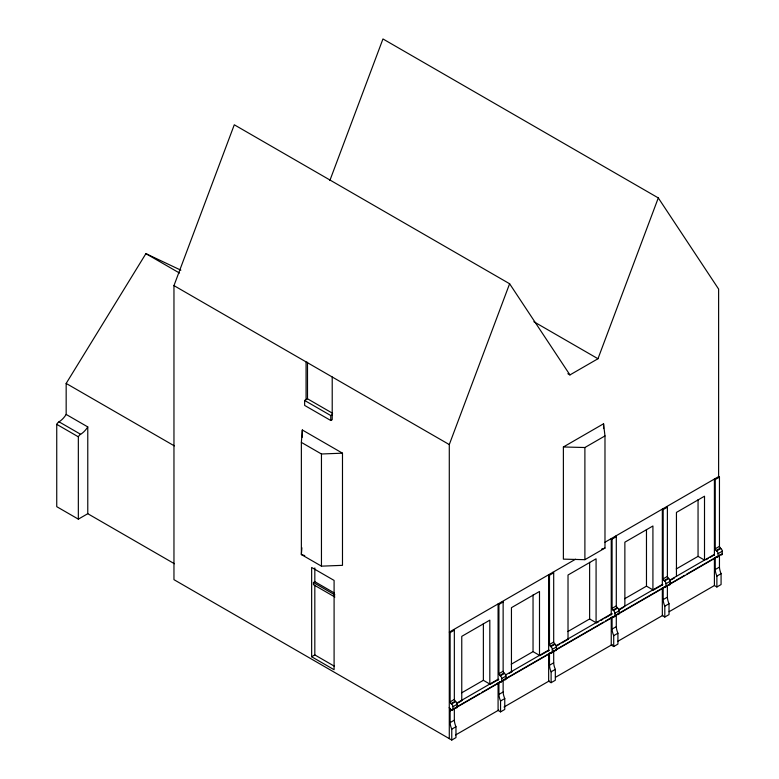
<?xml version="1.0" encoding="UTF-8"?>
<svg xmlns="http://www.w3.org/2000/svg" width="779" height="779" viewBox="0 0 779 779"><rect width="100%" height="100%" fill="white"/><g stroke="black" fill="none" stroke-linecap="round" stroke-linejoin="round"><path stroke-width="1.17" d="M301.366 442.394L302.31 429.979L342.487 453.174L342.487 565.34L321.454 566.158L301.366 554.56L301.366 442.394L321.454 453.991L342.487 453.174M301.882 547.783L301.366 554.56L304.764 555.593M454.342 708.491L454.342 720.166A13.603 7.848 60 0 0 455.968 726.729L455.968 737.616L451.762 740.05L173.96 579.664L173.96 285.611L234.284 124.786L509.612 283.751L569.936 374.923L597.97 358.739L658.294 197.915L382.956 38.95L329.858 180.524M449.288 738.628L449.288 444.575L509.612 283.751M174.418 563.733L87.774 513.702L78.338 519.145L56.74 506.671L56.74 424.341A4.314 2.493 -60 0 1 59.009 421.809A15.395 8.89 -60 0 0 66.166 414.438L66.166 383.434L145.907 253.642L180.855 270.177M332.214 376.987L332.214 419.677L330.783 420.504L304.638 405.411L304.638 400.455L307.501 398.799L332.604 413.289M304.638 400.455L330.783 415.548L332.214 414.72M334.873 597.026L313.45 584.649L313.45 582.517L314.823 581.718L334.21 592.916M563.383 446.98L603.559 423.776L604.981 435.919L604.981 548.085L584.893 559.682L563.383 559.137L563.383 446.98L584.893 447.516L604.981 435.919M311.649 656.755L334.094 669.716L334.094 580.423L311.649 567.463L311.649 656.755L314.823 654.925L334.21 666.113M575.535 559.225L449.288 632.11L450.126 632.597L454.342 630.162L454.342 699.425A3.496 2.016 60 0 0 455.248 701.178L455.705 701.616A2.269 1.305 60 0 1 456.309 702.181L456.494 702.424A2.269 1.305 60 0 1 457.146 704.284L457.146 706.865A2.269 1.305 60 0 1 456.494 707.984L456.309 708.014A2.269 1.305 60 0 1 455.705 707.877L455.248 707.78M604.991 542.213L718.618 476.612L719.455 477.099L719.455 546.361A3.496 2.016 60 0 0 720.361 548.114L720.818 548.552A2.269 1.305 60 0 1 721.432 549.117L721.607 549.361A2.269 1.305 60 0 1 722.26 551.22L722.26 553.801A2.269 1.305 60 0 1 721.607 554.911L721.432 554.94A2.269 1.305 60 0 1 721.033 554.891M498.083 680.194L498.083 603.939L498.93 604.426L503.137 601.992L503.137 671.255A3.496 2.016 60 0 0 504.042 673.007L504.5 673.436A2.269 1.305 60 0 1 505.113 674.01L505.289 674.244A2.269 1.305 60 0 1 505.941 676.114L505.941 678.694A2.269 1.305 60 0 1 505.289 679.804L505.113 679.833A2.269 1.305 60 0 1 504.5 679.707L456.757 707.274M548.65 651.001L548.65 574.746L549.487 575.233L553.694 572.799L553.694 642.062A3.496 2.016 60 0 0 554.599 643.814L555.057 644.252A2.269 1.305 60 0 1 555.67 644.817L555.846 645.061A2.269 1.305 60 0 1 556.498 646.921L556.498 649.501A2.269 1.305 60 0 1 555.846 650.621L555.67 650.65A2.269 1.305 60 0 1 555.057 650.514M611.242 614.865L611.242 538.61L612.08 539.087L616.296 536.663L616.296 605.926A3.496 2.016 60 0 0 617.202 607.669L617.659 608.107A2.269 1.305 60 0 1 618.263 608.681L618.448 608.915A2.269 1.305 60 0 1 619.101 610.785L619.101 613.365A2.269 1.305 60 0 1 618.448 614.475L618.263 614.504A2.269 1.305 60 0 1 617.659 614.378L617.202 614.28M662.335 585.36L662.335 509.106L663.172 509.593L667.389 507.168L667.389 576.421A3.496 2.016 60 0 0 668.294 578.174L668.752 578.612A2.269 1.305 60 0 1 669.356 579.186L669.541 579.42A2.269 1.305 60 0 1 670.193 581.28L670.193 583.861A2.269 1.305 60 0 1 669.541 584.98L669.356 585.01A2.269 1.305 60 0 1 668.752 584.873M714.411 555.3L714.411 479.046L715.249 479.533L719.455 477.099M461.548 692.911L483.369 680.31L489.816 684.04L489.816 620.152L461.762 636.355L461.762 700.243M511.219 664.234L533.04 651.634L539.496 655.353L539.496 591.475L511.443 607.669L511.443 671.556M567.803 631.565L589.625 618.964L596.081 622.694L596.081 558.806L568.018 575.009L568.018 638.887M624.641 598.749L646.473 586.149L652.919 589.869L652.919 525.991L624.865 542.184L624.865 606.072M676.23 568.962L698.052 556.362L704.508 560.091L704.508 496.204L676.445 512.407L676.445 576.294M449.288 707.945L451.499 710.302A2.269 1.305 60 0 0 452.102 710.438L452.287 710.409A2.269 1.305 60 0 0 452.94 709.299L452.94 706.719A2.269 1.305 60 0 0 452.287 704.849L452.102 704.615A2.269 1.305 60 0 0 451.499 704.041L451.041 703.603A3.496 2.016 60 0 1 450.126 701.86L454.342 699.425M498.083 682.608L498.083 710.448L500.556 711.879L500.556 700.983A13.603 7.848 60 0 1 498.93 694.42L498.93 682.745A3.496 2.016 60 0 1 499.836 682.044L500.293 682.131A2.269 1.305 60 0 0 500.897 682.268L501.082 682.238A2.269 1.305 60 0 0 501.734 681.128L501.734 678.548A2.269 1.305 60 0 0 501.082 676.678L500.897 676.445A2.269 1.305 60 0 0 500.293 675.87L499.836 675.432A3.496 2.016 60 0 1 498.93 673.679L503.137 671.255M550.393 652.851L550.85 652.948A2.269 1.305 60 0 0 551.464 653.075L551.639 653.045A2.269 1.305 60 0 0 552.292 651.935L552.292 649.355A2.269 1.305 60 0 0 551.639 647.485L551.464 647.252A2.269 1.305 60 0 0 550.85 646.677L550.393 646.239A3.496 2.016 60 0 1 549.487 644.496L553.694 642.062M611.242 617.28L611.242 645.119L613.716 646.551L613.716 635.654A13.603 7.848 60 0 1 612.08 629.091L612.08 617.416A3.496 2.016 60 0 1 612.995 616.705L613.453 616.802A2.269 1.305 60 0 0 614.056 616.939L614.241 616.91A2.269 1.305 60 0 0 614.894 615.79L614.894 613.209A2.269 1.305 60 0 0 614.241 611.349L614.056 611.106A2.269 1.305 60 0 0 613.453 610.541L612.995 610.103A3.496 2.016 60 0 1 612.08 608.35L616.296 605.926M662.335 587.785L662.335 615.624L664.808 617.046L664.808 606.159A13.603 7.848 60 0 1 663.172 599.596L663.172 587.911A3.496 2.016 60 0 1 664.088 587.21L664.545 587.308A2.269 1.305 60 0 0 665.149 587.434L665.334 587.405A2.269 1.305 60 0 0 665.987 586.295L665.987 583.714A2.269 1.305 60 0 0 665.334 581.845L665.149 581.611A2.269 1.305 60 0 0 664.545 581.037L664.088 580.608A3.496 2.016 60 0 1 663.172 578.855L667.389 576.421M669.171 611.681L714.411 585.555L716.875 586.986L716.875 576.09A13.603 7.848 60 0 1 715.249 569.527L715.249 557.852A3.496 2.016 60 0 1 716.154 557.151L716.612 557.238A2.269 1.305 60 0 0 717.225 557.375L717.401 557.345A2.269 1.305 60 0 0 718.053 556.235L718.053 553.655A2.269 1.305 60 0 0 717.401 551.785L717.225 551.551A2.269 1.305 60 0 0 716.612 550.977L716.154 550.539A3.496 2.016 60 0 1 715.249 548.796L719.455 546.361M451.041 703.603L455.248 701.178M499.836 675.432L504.042 673.007M550.393 646.239L554.599 643.814M612.995 610.103L617.202 607.669M664.088 580.608L668.294 578.174M716.154 550.539L720.361 548.114M451.499 704.041L455.705 701.616M500.293 675.87L504.5 673.436M550.85 646.677L555.057 644.252M613.453 610.541L617.659 608.107M664.545 581.037L668.752 578.612M716.612 550.977L720.818 548.552M456.591 703.223L498.083 679.269M505.347 675.081L548.65 650.076M555.885 645.898L611.242 613.94M618.584 609.694L662.335 584.435M669.512 580.297L714.411 554.375M456.65 703.69L461.908 700.652M490.322 684.254L498.735 679.395M509.252 673.319L512.407 671.498M539.769 655.704L549.234 650.241M556.596 645.986L559.75 644.165M561.854 642.948L568.173 639.306M596.578 622.908L598.681 621.691M600.784 620.474L602.888 619.266M604.991 618.049L612.352 613.794M619.724 609.548L623.93 607.114M653.386 590.102L662.851 584.639M671.274 579.78L674.429 577.96M705.988 559.741L708.092 558.524M710.195 557.306L714.411 554.882M452.94 706.719L457.146 704.284M501.734 678.548L505.941 676.114M552.292 649.355L556.498 646.921M614.894 613.209L619.101 610.785M665.987 583.714L670.193 581.28M718.053 553.655L722.26 551.22M457.351 706.572L479.445 693.816M481.549 692.599L500.478 681.664M504.695 679.239L550.977 652.51M556.245 649.472L603.589 622.139M605.692 620.921L613.054 616.676M619.363 613.024L664.604 586.908M669.862 583.87L684.595 575.369M686.698 574.152L717.206 556.537M451.762 740.05L451.762 729.154A13.603 7.848 60 0 1 450.126 722.6L450.126 710.915L457.146 706.865M501.734 681.128L505.941 678.694M548.65 653.425L548.65 681.265L551.113 682.686L551.113 671.79A13.603 7.848 60 0 1 549.487 665.237L549.487 653.552L551.59 652.335M552.292 651.935L556.498 649.501M612.08 617.416L619.101 613.365M663.172 587.911L670.193 583.861M715.249 557.852L717.352 556.634M718.053 556.235L722.26 553.801M452.55 709.698L454.654 708.481M505.152 679.327L666.649 586.09M667.165 585.789L717.663 556.634M450.126 722.6L454.342 720.166M498.93 694.42L503.137 691.995L503.137 680.31M549.487 665.237L553.694 662.802L553.694 651.127A3.496 2.016 60 0 1 553.83 650.913M612.08 629.091L616.296 626.667L616.296 614.982M663.172 599.596L667.389 597.162L667.389 585.487M715.249 569.527L719.455 567.102L719.455 555.417A3.496 2.016 60 0 1 719.747 555.028M451.762 729.154L455.968 726.729M500.556 700.983L504.763 698.559A13.603 7.848 60 0 1 503.137 691.995M551.113 671.79L555.32 669.365A13.603 7.848 60 0 1 553.694 662.802M613.716 635.654L617.922 633.22A13.603 7.848 60 0 1 616.296 626.667M664.808 606.159L669.015 603.725A13.603 7.848 60 0 1 667.389 597.162M716.875 576.09L721.081 573.665A13.603 7.848 60 0 1 719.455 567.102M455.598 734.977L498.735 710.078M503.994 707.04L549.234 680.924M555.544 677.272L612.352 644.476M617.62 641.438L662.851 615.322M500.556 711.879L504.763 709.445L504.763 698.559M551.113 682.686L555.32 680.262L555.32 669.365M613.716 646.551L617.922 644.116L617.922 633.22M664.808 617.046L669.015 614.621L669.015 603.725M716.875 586.986L721.081 584.552L721.081 573.665M601.661 549.078L604.981 548.085M533.858 321.727L597.97 358.739M567.833 373.706L569.936 374.923M666.542 506.681L667.389 507.168M145.907 253.642L179.511 273.049M615.449 536.176L616.296 536.663M173.96 285.611L449.288 444.575M552.856 572.312L553.694 572.799M502.289 601.505L503.137 601.992M66.166 383.434L174.33 445.88M453.495 629.675L454.342 630.162M66.166 414.438L87.774 426.911L87.774 513.702M59.009 421.809L80.617 434.283A15.395 8.89 -60 0 0 87.774 426.911M56.74 424.341L78.338 436.815L78.338 519.145M313.45 582.517L334.873 594.883M449.288 707.439L451.499 710.302M658.294 197.915L718.618 289.077L718.618 476.612M715.249 479.533L715.249 548.796M714.411 557.725L714.411 585.565M698.052 499.709L698.052 556.362M663.172 509.593L663.172 578.855M646.473 529.496L646.473 586.149M612.08 539.087L612.08 608.35M603.559 423.776L603.559 428.606M589.625 562.311L589.625 618.964M584.893 447.516L584.893 559.682M549.487 575.233L549.487 644.496M533.04 594.981L533.04 651.634M498.93 604.426L498.93 673.679M483.369 623.658L483.369 680.31M450.126 632.597L450.126 701.86M330.783 415.548L330.783 420.504M321.454 453.991L321.454 566.158M314.823 567.93L314.823 581.718M314.823 585.068L314.823 654.925M307.501 362.245L307.501 398.799M306.069 361.884L306.069 399.627M302.31 429.979L302.31 437.214M78.338 436.815A4.314 2.493 -60 0 1 80.617 434.283M450.126 710.915A3.496 2.016 60 0 1 451.041 710.214M549.487 653.552A3.496 2.016 60 0 1 549.779 653.162M503.604 679.775A3.496 2.016 60 0 1 503.818 679.678"/></g></svg>
